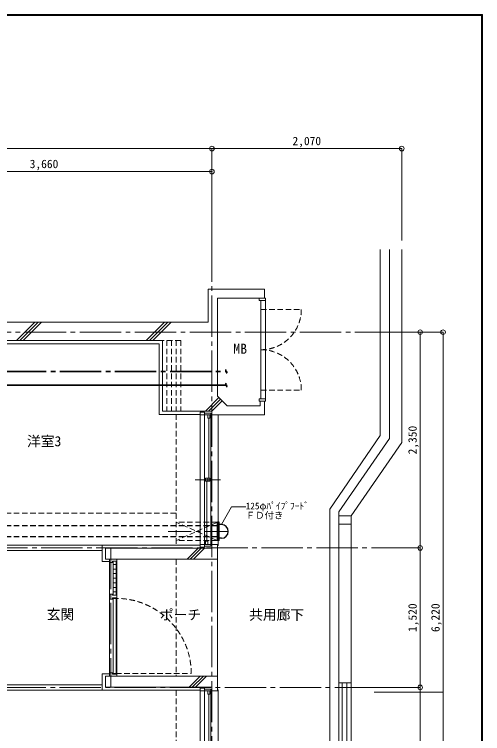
# Model space of a CAD drawing. Units: millimetres at full size, sheet at 1:50. Extents: x -9674 to 9699, y -6794 to 6791.
# Drawn here: x 4594 to 9699, y -1044 to 6791 of the extents above; entities that cross this region are included whole.
import ezdxf
from ezdxf.enums import TextEntityAlignment as Align

# ---------------------------------------------------------------- set-up
doc = ezdxf.new("R2010")
doc.units = ezdxf.units.MM
doc.header["$LTSCALE"] = 50
doc.header["$PDMODE"] = 32
doc.header["$PDSIZE"] = 50
for name, pattern in [('CHAIN1', [8, 5, -1, 1, -1]), ('CHAIN2', [12, 9, -1, 1, -1]), ('DASHED1', [1.8, 1.2, -0.6])]:
    doc.linetypes.add(name, pattern=pattern)
for name, color, linetype, lineweight in [('0-0_図面枠', 7, 'Continuous', 9), ('1-0_芯', 134, 'DASHED1', 9), ('1-1_躯体', 134, 'Continuous', 9), ('1-2_間仕切', 134, 'Continuous', 9), ('1-3_建具', 134, 'Continuous', 9), ('1-6_ﾊﾞﾙｺﾆｰ・階段', 134, 'Continuous', 9), ('1-7_その他', 134, 'DASHED1', 9), ('1-8_ハッチ', 134, 'Continuous', 9), ('1-B_寸法', 134, 'Continuous', 9), ('1-C_梁', 134, 'DASHED1', 9), ('2-3_建具', 4, 'Continuous', 35), ('2-7_その他', 2, 'Continuous', 25), ('2-9_金物', 1, 'CHAIN2', 35), ('2-C', 2, 'DASHED1', 25)]:
    doc.layers.add(name, color=color, linetype=linetype, lineweight=lineweight)
doc.layers.add('1-A_文字', color=134, linetype='Continuous')
doc.styles.add('ＭＳ ゴシック', font='')
doc.styles.get('ＭＳ ゴシック').set_extended_font_data('MS Gothic')

msp = doc.modelspace()

# ---------------------------------------------------------------- linework, layer by layer
at = {"layer": '0-0_図面枠'}
for p, q in [((9697.16, 6789.66), (-9672.16, 6789.66)), ((9695.4, 6787.9), (-9670.4, 6787.9)), ((-9668.64, 6786.14), (9693.64, 6786.14)), ((9691.87, 6784.38), (-9666.87, 6784.38)), ((9690.11, 6782.61), (-9665.11, 6782.61)), ((9688.35, 6780.85), (-9663.35, 6780.85)), ((9688.35, -6783.35), (9688.35, 6780.85)), ((9690.11, -6785.11), (9690.11, 6782.61)), ((9691.87, -6786.88), (9691.87, 6784.38)), ((9693.64, 6786.14), (9693.64, -6788.64)), ((9695.4, -6790.4), (9695.4, 6787.9)), ((9697.16, -6792.16), (9697.16, 6789.66))]:
    msp.add_line(p, q, dxfattribs=at)
msp.add_lwpolyline([(9698.92, -6793.93), (9698.92, 6791.43), (-9673.92, 6791.43)], dxfattribs=at)
at = {"layer": '1-0_芯', "linetype": 'CHAIN2'}
for p, q in [((6747.5, 4329.12), (6747.5, -3890.88)), ((-8492.5, 3329.12), (8517.5, 3329.12)), ((3087.5, 979.12), (8517.5, 979.12)), ((5647.5, 979.12), (5647.5, -540.88)), ((2687.5, -540.88), (8517.5, -540.88))]:
    msp.add_line(p, q, dxfattribs=at)
at = {"layer": '1-1_躯体'}
for p, q in [((6707.5, 3439.12), (6707.5, 3799.12)), ((6807.5, 3699.12), (7322.5, 3699.12)), ((6807.5, 2633.19), (6807.5, 3699.12)), ((7322.5, 3699.12), (7272.5, 3699.12)), ((7322.5, 3699.12), (7272.5, 3699.12)), ((6207.5, 3239.12), (2457.5, 3239.12)), ((6807.5, 2633.19), (6913.57, 2527.12)), ((6913.57, 2527.12), (7272.5, 2527.12)), ((7272.5, 2577.12), (7272.5, 2527.12)), ((7272.5, 2577.12), (7322.5, 2577.12)), ((7322.5, 2577.12), (7322.5, 2427.12)), ((5587.5, 975.12), (6747.5, 975.12)), ((5587.5, 855.12), (5587.5, 975.12)), ((6807.5, 855.12), (6807.5, 1017.12)), ((5587.5, 855.12), (6807.5, 855.12)), ((5587.5, -416.88), (5587.5, -536.88)), ((5587.5, -416.88), (6807.5, -416.88)), ((6807.5, -416.88), (6807.5, -578.88)), ((5587.5, -536.88), (6747.5, -536.88)), ((6747.5, -536.88), (6747.5, -578.88)), ((6747.5, -578.88), (6807.5, -578.88))]:
    msp.add_line(p, q, dxfattribs=at)
at = {"layer": '1-1_躯体', "linetype": 'DASHED1'}
for p, q in [((6407.5, 3239.12), (6207.5, 3239.12)), ((6257.5, 3239.12), (6257.5, 2469.12)), ((6307.5, 3239.12), (6307.5, 2469.12)), ((6357.5, 3239.12), (6357.5, 2469.12)), ((6407.5, 3239.12), (6407.5, 2469.12))]:
    msp.add_line(p, q, dxfattribs=at)
at = {"layer": '1-1_躯体'}
for points in [[(6707.5, 3799.12), (7322.5, 3799.12), (7322.5, 3699.12)], [(6707.5, 3439.12), (-7292.5, 3439.12), (-7292.5, 2434.12)], [(6207.5, 3239.12), (6207.5, 2469.12), (6747.5, 2469.12)], [(6747.5, 2469.12), (6747.5, 2427.12), (7322.5, 2427.12)], [(6747.5, 975.12), (6747.5, 1017.12), (6807.5, 1017.12)]]:
    msp.add_lwpolyline(points, dxfattribs=at)
at = {"layer": '1-2_間仕切'}
for p, q in [((5552.5, 1010.12), (3967.5, 1010.12)), ((5552.5, 949.12), (3967.5, 949.12)), ((5552.5, -510.88), (3567.5, -510.88)), ((5552.5, -571.88), (3567.5, -571.88))]:
    msp.add_line(p, q, dxfattribs=at)
at = {"layer": '1-3_建具'}
for p, q in [((7262.5, 3699.12), (7262.5, 3674.12)), ((7332.5, 3699.12), (7262.5, 3699.12)), ((7332.5, 3674.12), (7332.5, 3699.12)), ((7282.5, 3674.12), (7282.5, 2602.12)), ((7332.5, 2602.12), (7332.5, 3674.12)), ((7262.5, 2602.12), (7262.5, 2577.12)), ((7332.5, 2602.12), (7262.5, 2602.12)), ((6620.5, 2457.12), (6620.5, 2427.12)), ((6620.5, 2457.12), (6667.5, 2457.12)), ((6667.5, 2457.12), (6667.5, 2427.12)), ((6737.5, 2447.12), (6667.5, 2447.12)), ((6737.5, 2447.12), (6737.5, 2412.12)), ((6620.5, 1017.12), (6620.5, 2427.12)), ((6620.5, 2427.12), (6667.5, 2427.12)), ((6667.5, 2427.12), (6737.5, 2427.12)), ((6667.5, 2412.12), (6667.5, 2427.12)), ((6667.5, 2412.12), (6667.5, 1032.12)), ((6702.5, 2392.12), (6702.5, 2427.12)), ((6726.5, 2392.12), (6702.5, 2392.12)), ((6714.5, 1739.62), (6714.5, 2392.12)), ((6726.5, 2392.12), (6726.5, 2427.12)), ((6737.5, 2412.12), (6737.5, 1032.12)), ((6817.5, 1007.12), (6817.5, 2427.12)), ((6678.5, 1739.62), (6726.5, 1739.62)), ((6702.5, 1739.62), (6702.5, 1704.62)), ((6726.5, 1739.62), (6726.5, 1704.62)), ((6840.98, 1722.12), (6564.02, 1722.12)), ((6690.5, 1704.62), (6690.5, 1052.12)), ((6667.5, 1032.12), (6667.5, 1017.12)), ((6678.5, 1052.12), (6702.5, 1052.12)), ((6678.5, 1052.12), (6678.5, 1017.12)), ((6702.5, 1052.12), (6702.5, 1017.12)), ((6737.5, 997.12), (6737.5, 1032.12)), ((6620.5, 987.12), (6620.5, 1017.12)), ((6620.5, 1017.12), (6667.5, 1017.12)), ((6620.5, 987.12), (6621.53, 987.12)), ((6620.5, 987.12), (6667.5, 987.12)), ((6667.5, 1017.12), (6737.5, 1017.12)), ((6667.5, 987.12), (6667.5, 1017.12)), ((6737.5, 997.12), (6667.5, 997.12)), ((6807.5, 1007.12), (6817.5, 1007.12)), ((5632.5, 855.12), (5632.5, 819.12)), ((5632.5, 855.12), (5632.5, 834.12)), ((5662.5, 819.12), (5632.5, 819.12)), ((5632.5, 474.12), (5632.5, 819.12)), ((5672.5, 464.12), (5672.5, 834.12)), ((5672.5, 799.12), (5702.5, 799.12)), ((5702.5, 464.12), (5702.5, 834.12)), ((5712.5, 834.12), (5712.5, 855.12)), ((5712.5, 834.12), (5712.5, 464.12)), ((5672.5, 749.12), (5702.5, 749.12)), ((5672.5, 699.12), (5702.5, 699.12)), ((5672.5, 649.12), (5702.5, 649.12)), ((5672.5, 599.12), (5702.5, 599.12)), ((5672.5, 549.12), (5702.5, 549.12)), ((5632.5, 474.12), (5632.5, 419.12)), ((5672.5, 499.12), (5702.5, 499.12)), ((5662.5, 419.12), (5632.5, 419.12)), ((5632.5, 419.12), (5632.5, -380.88)), ((5662.5, 419.12), (5662.5, 434.12)), ((5672.5, -390.88), (5672.5, 429.12)), ((5702.5, 429.12), (5672.5, 429.12)), ((5702.5, -390.88), (5702.5, 429.12)), ((5712.5, -395.88), (5712.5, 434.12)), ((5662.5, -380.88), (5632.5, -380.88)), ((5632.5, -416.88), (5632.5, -380.88)), ((5702.5, -390.88), (5672.5, -390.88)), ((5632.5, -416.88), (5632.5, -395.88)), ((5712.5, -395.88), (5712.5, -416.88)), ((6620.5, -548.88), (6621.53, -548.88)), ((6620.5, -548.88), (6620.5, -578.88)), ((6620.5, -548.88), (6667.5, -548.88)), ((6620.5, -578.88), (6667.5, -578.88)), ((6620.5, -1988.88), (6620.5, -578.88)), ((6667.5, -548.88), (6667.5, -578.88)), ((6737.5, -558.88), (6667.5, -558.88)), ((6667.5, -578.88), (6737.5, -578.88)), ((6667.5, -593.88), (6667.5, -578.88)), ((6667.5, -593.88), (6667.5, -1973.88)), ((6702.5, -613.88), (6702.5, -578.88)), ((6726.5, -613.88), (6702.5, -613.88)), ((6714.5, -1266.38), (6714.5, -613.88)), ((6726.5, -613.88), (6726.5, -578.88)), ((6737.5, -558.88), (6737.5, -593.88)), ((6737.5, -593.88), (6737.5, -1973.88)), ((6807.5, -568.88), (6817.5, -568.88)), ((6817.5, -1998.88), (6817.5, -568.88))]:
    msp.add_line(p, q, dxfattribs=at)
at = {"layer": '1-3_建具', "linetype": 'DASHED1'}
for p, q in [((7282.5, 3578.12), (7722.5, 3578.12)), ((7282.5, 2698.12), (7722.5, 2698.12)), ((5702.5, -390.88), (6522.5, -390.88))]:
    msp.add_line(p, q, dxfattribs=at)
at = {"layer": '1-3_建具'}
for points in [[(7262.5, 3699.12), (7262.5, 3674.12), (7332.5, 3674.12)], [(7262.5, 2577.12), (7332.5, 2577.12), (7332.5, 2602.12)], [(6678.5, 1739.62), (6678.5, 1704.62), (6726.5, 1704.62)], [(5662.5, 819.12), (5662.5, 834.12), (5712.5, 834.12)], [(5632.5, 474.12), (5662.5, 474.12), (5662.5, 464.12), (5712.5, 464.12)], [(5662.5, 434.12), (5712.5, 434.12), (5712.5, 464.12)], [(5662.5, -380.88), (5662.5, -395.88), (5712.5, -395.88)]]:
    msp.add_lwpolyline(points, dxfattribs=at)
at = {"layer": '1-3_建具', "linetype": 'DASHED1'}
for centre, radius, start, end in [((7282.5, 3578.12), 440, 270, 0), ((7282.5, 2698.12), 440, 0, 90), ((5702.5, -390.88), 820, 0, 90)]:
    msp.add_arc(centre, radius, start, end, dxfattribs=at)
at = {"layer": '1-6_ﾊﾞﾙｺﾆｰ・階段'}
for p, q in [((8582.5, 2202.11), (8582.5, 4229.12)), ((8682.5, 2171.05), (8682.5, 4229.12)), ((8817.5, 2129.12), (8817.5, 4229.12)), ((8582.5, 2202.11), (8032.5, 1402.11)), ((8682.5, 2171.05), (8132.5, 1371.05)), ((8817.5, 2129.12), (8267.5, 1329.12)), ((8032.5, -3790.88), (8032.5, 1402.11)), ((8132.5, -490.88), (8132.5, 1371.05)), ((8132.5, 1329.12), (8267.5, 1329.12)), ((8132.5, 1239.12), (8267.5, 1239.12)), ((6807.5, 855.12), (6807.5, -416.88)), ((8167.5, -490.88), (8167.5, -2590.88)), ((8217.5, -490.88), (8217.5, -2590.88)), ((8267.5, -490.88), (8267.5, -2590.88))]:
    msp.add_line(p, q, dxfattribs=at)
for points in [[(8132.5, -490.88), (8267.5, -490.88), (8267.5, 1329.12)], [(8132.5, -490.88), (8132.5, -2590.88), (8132.5, -2725.88)]]:
    msp.add_lwpolyline(points, dxfattribs=at)
at = {"layer": '1-7_その他'}
for p, q in [((6807.5, 1259.12), (6357.5, 1259.12)), ((6807.5, 1259.12), (6357.5, 1058.74)), ((6807.5, 1059.12), (6357.5, 1257.95)), ((6807.5, 1059.12), (6357.5, 1059.12))]:
    msp.add_line(p, q, dxfattribs=at)
at = {"layer": '1-7_その他', "linetype": 'CHAIN1'}
msp.add_line((6922.5, 1159.12), (6257.5, 1159.12), dxfattribs=at)
at = {"layer": '1-8_ハッチ'}
for p, q in [((4617.98, 3239.12), (4817.98, 3439.12)), ((4653.33, 3239.12), (4853.33, 3439.12)), ((4688.69, 3239.12), (4888.69, 3439.12)), ((6032.19, 3239.12), (6232.19, 3439.12)), ((6067.55, 3239.12), (6267.55, 3439.12)), ((6102.9, 3239.12), (6302.9, 3439.12)), ((6172.5, 3204.12), (2492.5, 3204.12)), ((6172.5, 3204.12), (6172.5, 2434.12)), ((6676.41, 2469.12), (6823.99, 2616.7)), ((6711.76, 2469.12), (6841.66, 2599.02)), ((6747.12, 2469.12), (6859.34, 2581.35)), ((6172.5, 2434.12), (6620.5, 2434.12)), ((6476.62, 855.12), (6596.62, 975.12)), ((6511.98, 855.12), (6631.98, 975.12)), ((6547.33, 855.12), (6667.33, 975.12)), ((5552.5, 830.12), (5632.5, 830.12)), ((5552.5, -391.88), (5552.5, -571.88)), ((5552.5, -391.88), (5632.5, -391.88)), ((6498.83, -536.88), (6618.83, -416.88)), ((6534.19, -536.88), (6654.19, -416.88)), ((6569.54, -536.88), (6689.54, -416.88)), ((5552.5, -571.88), (6620.5, -571.88))]:
    msp.add_line(p, q, dxfattribs=at)
msp.add_lwpolyline([(5552.5, 830.12), (5552.5, 1010.12), (6620.5, 1010.12)], dxfattribs=at)
at = {"layer": '1-B_寸法'}
for p, q in [((1917.5, 5329.12), (6747.5, 5329.12)), ((6747.5, 4329.12), (6747.5, 5329.12)), ((6747.5, 5329.12), (8817.5, 5329.12)), ((8817.5, 4329.12), (8817.5, 5329.12)), ((3087.5, 5079.12), (6747.5, 5079.12)), ((9267.5, 3329.12), (8517.5, 3329.12)), ((9017.5, 3329.12), (9017.5, 979.12)), ((9267.5, 3329.12), (9267.5, -2890.88)), ((8517.5, 979.12), (9017.5, 979.12)), ((9017.5, 979.12), (9017.5, -540.88)), ((8517.5, -540.88), (9017.5, -540.88)), ((9017.5, -540.88), (9017.5, -2890.88)), ((8517.5, -593.88), (9267.5, -593.88))]:
    msp.add_line(p, q, dxfattribs=at)
for p in [(6747.5, 5329.12), (8817.5, 5329.12), (6747.5, 5079.12), (9017.5, 3329.12), (9267.5, 3329.12), (9017.5, 979.12), (9017.5, -540.88)]:
    msp.add_point(p, dxfattribs=at)
at = {"layer": '1-C_梁'}
for p, q in [((6357.5, 2434.12), (6357.5, 1010.12)), ((3147.5, 1359.12), (6357.5, 1359.12)), ((6357.5, 855.12), (6357.5, -416.88)), ((6357.5, -571.88), (6357.5, -1995.88))]:
    msp.add_line(p, q, dxfattribs=at)
at = {"layer": '2-3_建具'}
msp.add_line((4502.55, 2752.24), (6904.78, 2752.24), dxfattribs=at)
for centre, start, end in [((6910.84, 2762.24), 121.23674, 238.76326), ((6898.71, 2742.24), 301.23674, 58.76326)]:
    msp.add_arc(centre, 11.7, start, end, dxfattribs=at)
at = {"layer": '2-7_その他', "color": 7, "lineweight": 9}
for p in [(6850.8, 1234.25), (7116.12, 1426.03)]:
    msp.add_line(p, (6961.52, 1426.03), dxfattribs=at)
at = {"layer": '2-7_その他'}
for p, q in [((6827.5, 1259.12), (6807.5, 1259.12)), ((6807.5, 1059.38), (6807.5, 1259.12)), ((6827.5, 1059.12), (6827.5, 1259.12)), ((6827.5, 1084.25), (6827.5, 1234.25)), ((6851.5, 1234.25), (6827.5, 1234.25)), ((6827.5, 1059.12), (6807.5, 1059.12)), ((6851.5, 1084.25), (6827.5, 1084.25))]:
    msp.add_line(p, q, dxfattribs=at)
msp.add_arc((6851.5, 1159.25), 75, 270, 90, dxfattribs=at)
at = {"layer": '2-9_金物'}
msp.add_line((2691.08, 2902.24), (6904.78, 2902.24), dxfattribs=at)
at = {"layer": '2-9_金物', "linetype": 'Continuous'}
for centre, start, end in [((6910.84, 2912.24), 121.23674, 238.76326), ((6898.71, 2892.24), 301.23674, 58.76326)]:
    msp.add_arc(centre, 11.7, start, end, dxfattribs=at)
at = {"layer": '2-C'}
for p, q in [((6807.5, 1219.12), (1669.81, 1219.12)), ((6807.5, 1099.12), (1669.81, 1099.12))]:
    msp.add_line(p, q, dxfattribs=at)

# ---------------------------------------------------------------- texts
at = {"layer": '1-A_文字', "style": 'ＭＳ ゴシック'}
for s, p in [('MB', (6981.33, 3060.81)), ('洋室3', (4731.51, 2053.49)), ('玄関', (4946.79, 167.06)), ('ポーチ', (6180.08, 162.82)), ('共用廊下', (7153.03, 163.22))]:
    msp.add_text(s, height=110, dxfattribs=at).set_placement(p, align=Align.BOTTOM_LEFT)
at = {"layer": '1-B_寸法', "style": 'ＭＳ ゴシック'}
for s, p in [('2,070', (7626.25, 5339.12)), ('3,660', (4761.25, 5089.12))]:
    msp.add_text(s, height=91.64, dxfattribs=at).set_placement(p, align=Align.BOTTOM_LEFT)
for s, p in [('2,350', (9007.5, 1997.87)), ('1,520', (9007.5, 62.87)), ('6,220', (9257.5, 62.87))]:
    msp.add_text(s, height=91.64, rotation=90, dxfattribs=at).set_placement(p, align=Align.BOTTOM_LEFT)
at = {"layer": '2-7_その他', "color": 7, "style": 'ＭＳ ゴシック'}
for s, p in [('125φﾊﾟｲﾌﾟﾌｰﾄﾞ', (7116.75, 1377.09)), ('ＦＤ付き', (7116.75, 1274.97))]:
    msp.add_text(s, height=73.31, dxfattribs=at).set_placement(p, align=Align.BOTTOM_LEFT)

doc.saveas('drawing.dxf')
